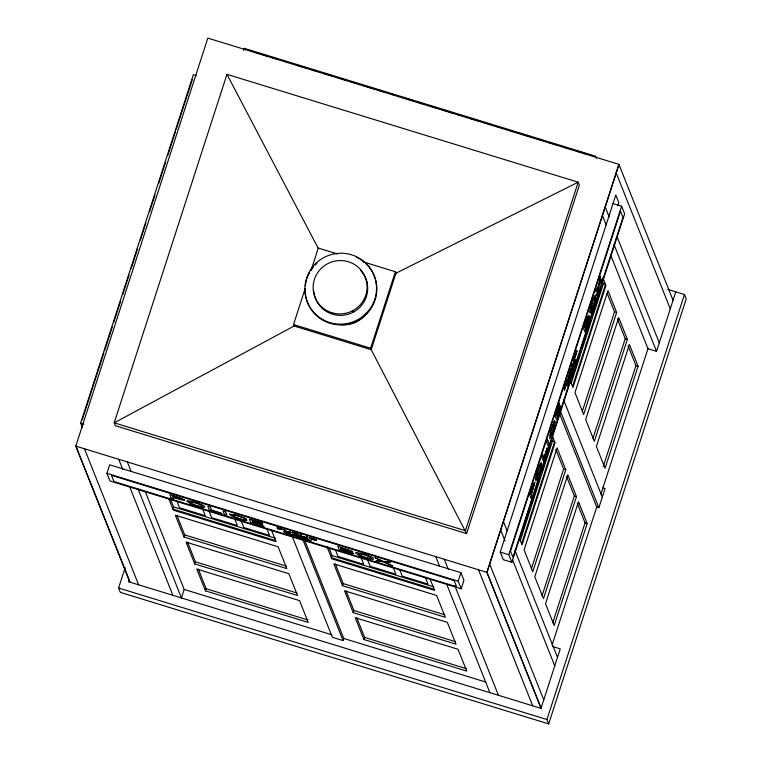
<?xml version="1.0" encoding="UTF-8"?>
<svg xmlns="http://www.w3.org/2000/svg" width="762" height="762" viewBox="0 0 762 762"><rect width="100%" height="100%" fill="white"/><g stroke="black" fill="none" stroke-linecap="round" stroke-linejoin="round"><path stroke-width="1.14" d="M567.566 382.362L566.985 386.058L569.281 379.009L567.385 384.962A5.515 0.6 -72.9 0 1 567.214 384.753L569.081 378.647L567.9 381.648M565.337 386.505L565.795 384.515L565.137 386.001M82.353 427.549L80.62 423.186L193.386 74.676L196.596 75.667M82.277 419.662L103.842 353.016M104.575 350.758L112.252 327.041M113.709 322.517L120.663 301.057M122.853 294.275L129.064 275.072M131.255 268.3L137.474 249.098M140.399 240.059L145.875 223.114M149.533 211.817L155.019 194.872M158.667 183.575L165.621 162.115M167.811 155.334L175.489 131.616M176.213 129.359L192.3 79.658M75.79 446.113L207.816 38.1L619.03 164.382L487.004 572.395L541.258 708.441L129.921 582.13L75.79 446.113L487.137 572.433M226.962 74.333L114.195 422.834L115.348 425.739L466.592 533.6L579.358 185.099L578.196 182.194L226.962 74.333L318.316 248.469M243.583 50.425L244.278 48.301L595.513 156.162L596.389 158.344M106.918 473.316L109.671 464.82L460.915 572.681L463.953 580.311L461.2 588.816L109.957 480.955L106.918 473.316L458.162 581.177L461.2 588.816M667.817 289.408L684.466 294.523L686.21 298.885L548.688 723.9L120.339 592.36L118.605 587.997L125.187 567.652M128.578 581.997L129.273 579.872M170.097 498.186L173.565 506.911L172.879 509.045L275.682 540.61M184.023 537.039L175.336 515.226L278.14 546.792L286.826 568.614L184.023 537.039L184.709 534.914L176.898 515.283M145.18 491.404L184.204 589.455L181.451 597.951L138.046 488.89M194.729 563.956L186.052 542.134L288.855 573.7L297.532 595.522L194.729 563.956L195.424 561.832L187.604 542.192M205.445 590.864L196.758 569.043L299.561 600.618L308.248 622.44L205.445 590.864L206.131 588.74L198.32 569.1M466.592 533.6L371.208 349.691L294.113 326.012L293.532 324.555L305.181 288.56M311.001 270.558L318.287 248.06L337.556 253.984M395.383 271.739L395.964 273.196L371.208 349.691L370.637 348.234L395.383 271.739L363.636 261.985M329.013 547.945L332.061 555.584L331.365 557.708L434.169 589.283M342.509 585.711L333.832 563.89L436.636 595.465L445.313 617.287L342.509 585.711L343.195 583.587L335.385 563.947M292.465 537.039L332.365 637.289L343.071 640.575L343.757 638.451L304.743 540.41M353.225 612.629L344.538 590.807L447.342 622.373L456.028 644.195L353.225 612.629L353.911 610.495L346.091 590.864M363.931 639.537L355.244 617.715L458.048 649.281L466.735 671.103L363.931 639.537L364.617 637.413L356.807 617.772M458.162 581.177L460.915 572.681M613.039 203.549L621.601 206.178L624.64 213.817L511.873 562.327L503.301 559.689L500.263 552.059L615.782 195.043L618.82 202.682L617.792 205.873M511.873 562.327L508.835 554.688L621.601 206.178M521.113 535.591L529.361 510.083M539.677 478.212L531.428 503.711L530.552 501.529M541.734 471.84L549.993 446.332L549.126 444.151M571.995 378.333L580.244 352.835L579.377 350.653M582.311 346.453L590.56 320.954M520.208 540.81L552.488 441.055L551.183 437.779M571.09 383.553L603.371 283.797L602.504 281.616M521.627 543.716L554.631 441.712L552.488 441.055M572.51 386.458L605.514 284.455L603.371 283.797M531.352 568.814L563.632 469.049L555.812 449.418M582.235 411.556L614.515 311.801L607.133 293.256M565.775 469.716L532.771 571.719L524.085 549.897L557.089 447.894L565.775 469.716L563.632 469.049M616.658 312.458L583.654 414.461L574.967 392.64L607.971 290.636L616.658 312.458L614.515 311.801M542.058 595.732L574.338 495.967L566.528 476.326M592.941 438.474L625.221 338.709L617.411 319.068M576.482 496.624L543.477 598.627L534.791 576.805L567.795 474.802L576.482 496.624L574.338 495.967M627.364 339.366L594.36 441.369L585.673 419.548L618.687 317.544L627.364 339.366L625.221 338.709M552.774 622.64L585.054 522.875L577.234 503.234M603.294 466.506L635.937 365.627L628.117 345.986M587.188 523.532L554.184 625.535L545.506 603.714L578.51 501.71L587.188 523.532L585.054 522.875M638.08 366.284L605.066 468.287L596.389 446.465L629.393 344.462L638.08 366.284L635.937 365.627M552.05 645.109L596.922 506.435M600.894 494.157L648.148 348.11M559.899 414.509L596.732 507.044L598.865 507.702L605.057 488.575L602.913 487.918M610.695 255.089L647.957 348.72L656.52 351.358L675.78 291.856M548.688 723.9L546.945 719.538L684.466 294.523M569.938 370.808L570.119 370.256M570.309 370.027L570.69 369.16L569.414 372.789M294.113 326.012L114.195 422.834L465.43 530.695L578.196 182.194L395.964 273.196M297.399 534.314L298.466 534.381L295.265 533.105M311.753 538.153L309.105 537.829L312.22 539.515L316.354 540.325L310.41 538.534A5.515 0.743 17.9 0 1 310.163 538.172L316.097 539.858L312.668 538.553M286.274 532L283.626 531.676L286.741 533.371L290.874 534.181L284.931 532.39A5.515 0.743 17.9 0 1 284.683 532.028L290.627 533.714L287.188 532.4M295.789 533.781L297.409 534.086L292.351 532.209L292.894 533.571L299.056 535.124L293.475 532.686M256.794 52.778L267.005 55.912M271.539 57.312L277.216 59.055M284.026 61.141L287.426 62.189M296.504 64.98L306.715 68.113M311.258 69.504L316.925 71.247M323.736 73.333L333.947 76.476M338.49 77.867L346.434 80.305M350.968 81.696L356.645 83.439M363.455 85.534L373.666 88.668M378.2 90.059L383.877 91.802M390.687 93.897L394.087 94.945M403.165 97.727L413.375 100.87M417.919 102.26L423.586 104.003M430.397 106.089L438.341 108.528M442.874 109.928L453.095 113.062M457.629 114.452L461.029 115.5M470.106 118.291L480.327 121.425M482.594 122.12L490.538 124.558M497.348 126.654L500.748 127.692M509.826 130.483L520.036 133.617M522.303 134.312L530.247 136.76M537.058 138.846L542.734 140.589M549.535 142.675L557.479 145.113M564.29 147.209L567.69 148.257M576.767 151.038L586.988 154.181M293.532 324.555L370.637 348.234M80.62 423.186L83.83 424.177M500.263 552.059L508.835 554.688M173.565 506.911L275.244 538.134M332.061 555.584L433.73 586.807M552.755 646.557L560.251 648.862L541.001 708.365L486.88 572.348L618.896 164.335L673.113 300.428M184.709 534.914L286.388 566.137M343.195 583.587L444.875 614.81M195.424 561.832L297.094 593.055M353.911 610.495L455.581 641.718M206.131 588.74L307.8 619.963M364.617 637.413L466.287 668.636M184.204 589.455L331.918 634.813M343.757 638.451L485.794 682.066M118.605 587.997L546.945 719.538M280.159 528.599L282.016 529.39L278.073 527.952M297.38 534.438L297.99 534.781L293.713 533.276M616.144 172.841L670.274 308.848M605.142 206.835L609.105 216.789M617.029 236.696L659.273 342.852M602.399 215.341L606.238 225M614.001 244.497L656.52 351.358M602.904 277.911L605.942 285.54L572.938 387.544L570.338 381M600.008 286.903L600.875 289.084L592.626 314.582L591.75 312.401M564.461 388.077L564.661 388.582M563.728 400.136L602.304 497.072M560.289 410.756L598.865 507.702M552.021 435.159L555.06 442.798L522.056 544.801L519.455 538.258M503.377 521.351L507.225 531.009M514.979 550.507L557.508 657.368M500.624 529.847L505.025 540.906M512.512 559.708L554.755 665.864M489.623 563.851L543.754 699.868M478.565 569.795L532.695 705.812M352.454 310.848L353.035 312.306M444.294 559.279L448.256 569.233M454.857 585.816L498.424 695.287M435.731 556.651L439.579 566.309M446.456 583.597L489.861 692.658M429.825 578.368L434.607 590.369L331.803 558.803L327.022 546.802M425.396 577.548L427.996 584.092L402.298 576.196L399.698 569.652M393.268 567.68L395.878 574.224L370.17 566.328L367.57 559.784M361.14 557.813L363.75 564.356L338.042 556.47L335.442 549.916M303.181 540.325L343.071 640.575M271.339 529.704L276.12 541.696L173.317 510.13L168.974 499.224M266.91 528.876L269.51 535.419L243.811 527.533L241.202 520.979M234.782 519.008L237.382 525.551L211.684 517.665L209.083 511.121M202.654 509.14L205.264 515.693L179.556 507.797L176.955 501.253M127.321 461.934L131.169 471.602M118.758 459.305L122.72 469.259M129.759 486.956L172.879 595.322M84.487 448.78L138.617 584.797M75.924 446.151L130.045 582.168M367.151 312.372A27.051 26.641 -21.7 0 1 339.633 324.46M365.922 263.69A35.928 35.376 -21.7 0 1 355.244 321.802A35.928 35.376 -21.7 0 1 305.143 290.37M305.372 285.76A35.928 35.376 -21.7 0 1 306.514 280.045M306.848 278.94A35.928 35.376 -21.7 0 1 309.648 272.52M310.848 270.529A35.928 35.376 -21.7 0 1 313.639 266.776M315.22 265.033A35.928 35.376 -21.7 0 1 316.906 263.404M356.302 257.213A35.928 35.376 -21.7 0 1 359.416 258.823M360.407 259.413A35.928 35.376 -21.7 0 1 364.169 262.138M366.77 281.264A27.051 26.641 -21.7 0 1 367.37 283.502M360.693 270.558A27.051 26.641 -21.7 0 1 351.434 313.068A27.051 26.641 -21.7 0 1 313.792 291.16M554.26 424.139L554.012 426.406A5.391 0.591 -72.9 0 1 553.231 429.397L550.335 435.921L550.869 430.978L554.603 420.729L550.421 431.578L549.573 438.531L552.926 431.178L555.088 421.596L554.26 424.139M576.596 352.12L575.043 357.026A5.515 0.6 -72.9 0 1 574.881 356.816L576.739 350.701L574.643 358.121L576.939 351.063L576.596 352.12M535.619 479.412L535.867 480.812L536.915 479.517A8.801 0.962 -72.9 0 0 538.629 475.278L540.01 471.011A8.801 0.962 -72.9 0 0 541.344 465.801C542.668 454.562 535.076 477.069 535.619 479.412M589.845 311.829L590.093 313.23L591.141 311.934A8.801 0.962 -72.9 0 0 592.855 307.696L594.236 303.419A8.801 0.962 -72.9 0 0 595.579 298.218C596.894 286.979 589.302 309.477 589.845 311.829M290.989 532.552L285.56 531.238L284.178 529.695L285.255 530.028C285.331 531.705 290.655 533.533 289.57 531.352L290.989 532.552M568.833 376.438L566.795 382.743L566.728 380.743C567.519 383.191 569.062 377.495 568.119 376.457L568.462 375.39L568.833 376.438M534.819 482.308L531.362 494.671L531.895 496.014L531.076 498.558L529.771 495.281C531.581 492.728 532.286 483.432 534.819 482.308M566.166 383.581L564.604 390.354L564.061 388.991L566.166 383.581M229.591 514.179L231.21 515.826L237.049 518.246L243.754 520.16L246.983 520.179L243.088 519.57A5.391 0.724 17.9 0 1 240.43 518.979C221.437 512.121 240.392 515.388 246.374 519.065L235.944 514.95L229.591 514.179M184.604 500.072L182.594 500.186L173.193 497.424L173.726 498.758L171.155 497.977L169.859 494.7L180.889 498.148L184.604 500.072M283.083 529.714L277.482 528.838L276.939 527.475L283.083 529.714M186.938 501.091L189.719 503.282A8.801 1.181 17.9 0 0 194.662 505.225L198.977 506.549A8.801 1.181 17.9 0 0 203.54 507.53C210.083 506.625 189.138 499.653 186.938 501.091M355.835 552.955L358.616 555.146A8.801 1.181 17.9 0 0 363.569 557.089L367.875 558.413A8.801 1.181 17.9 0 0 372.437 559.394C378.981 558.489 358.035 551.517 355.835 552.955M536.505 476.517L536.829 478.203L540.115 469.697L540.477 464.744L538.658 468.535L536.505 476.517M590.731 308.924L591.055 310.61L594.341 302.114L594.703 297.151L592.884 300.942L590.731 308.924M570.309 374.285L570.128 376.266L571.005 373.57L570.309 374.285M570.081 376.752L569.605 379.143L570.443 373.504L571.995 371.751L570.081 376.752M571.071 368.275L569.547 375.056L569.004 373.694L571.071 368.275M588.645 315.668L587.978 318.811L589.293 315.925L589.493 316.687A5.429 0.6 -72.9 0 1 589.036 319.04L584.978 331.956L583.673 328.689C585.349 326.041 586.445 316.735 588.645 315.668M571.09 369.656L569.833 373.847L571.09 369.656M588.664 318.983L585.654 329.051L585.206 327.917L588.559 318.44L588.664 318.983M599.78 278.921L598.675 285.178L595.636 291.722L598.303 287.017L596.827 295.342L598.922 285.845L602.132 278.949L599.284 283.988L600.694 276.082L599.78 278.921M533.962 485.051L531.219 494.3L530.743 493.1L533.762 484.537L533.962 485.051M587.826 318.335L585.064 327.546L584.644 326.507L587.731 317.792L587.826 318.335M620.516 211.15L510.492 551.164L512.959 557.346L622.973 217.332L620.516 211.15M542.801 455.019L541.972 457.562L543.277 460.839L547.23 447.799L543.954 457.924L542.801 455.019M547.649 440.017L546.83 442.57L548.126 445.837L548.954 443.293L547.649 440.017M559.565 403.193L555.298 416.395L556.593 419.672L560.899 406.384L557.279 416.757L556.822 415.623L559.899 405.317L556.679 415.261L556.26 414.214L559.565 403.193M571.824 364.988L572.024 367.417L573.672 361.979L572.31 366.198L571.824 364.988M573.843 358.74L574.043 361.169L573.843 358.74M572.052 368.551L572.252 370.97L573.9 365.541L572.529 369.76L572.052 368.551M574.062 362.341L574.262 364.769L575.91 359.331L574.538 363.55L574.062 362.341M352.435 551.469L349.863 551.326L353.616 553.488A5.429 0.733 17.9 0 1 351.834 553.307L339.061 549.535L337.757 546.259L352.435 551.469M189.671 501.796L190.633 503.149L195.043 505.025L200.768 506.587L202.825 506.263L197.263 503.396L189.671 501.796M358.569 553.66L359.531 555.012L363.941 556.898L369.665 558.46L371.723 558.127L366.16 555.26L358.569 553.66M182.042 499.291L173.041 497.053L172.564 495.852L182.042 499.291M351.282 552.45L341.481 549.954L341.024 548.821L351.282 552.45M349.901 550.764L340.881 548.449L340.462 547.411L349.901 550.764M294.675 534.743L293.57 534.962L296.294 535.8L294.703 534.753M293.294 535.01L291.465 534.81L294.046 534.4L298.914 537.096L293.294 535.01M387.915 561.661L383.4 561.404L375.009 557.698L381.991 561.242L375.961 560.861L383.629 562.032L392.487 565.937L385.039 562.175L390.773 562.537L387.915 561.661M454.171 580.587L111.49 475.355L113.948 481.546L456.628 586.769L454.171 580.587M210.426 507.159L207.864 506.368L209.169 509.645L221.942 513.569L211.588 510.064L210.426 507.159M225.552 511.797L222.98 511.016L224.285 514.283L226.847 515.074L225.552 511.797M262.671 523.199L249.365 519.112L250.66 522.389L264.052 526.494L253.079 522.808L252.632 521.675L262.642 524.751L252.489 521.313L252.07 520.265L262.671 523.199M301.123 534.905L300.057 534.572L300.599 535.934L305.914 537.572L301.609 536.115L301.123 534.905M307.419 536.839L306.353 536.505L306.895 537.867L307.962 538.201L307.419 536.839M300.228 536.305L299.152 535.972L299.695 537.334L305.019 538.972L300.704 537.515L300.228 536.305M306.476 538.22L305.41 537.896L305.953 539.258L311.277 540.887L306.962 539.429L306.476 538.22M329.736 322.564A35.928 35.376 -21.7 0 0 375.733 280.835A35.928 35.376 -21.7 0 0 316.611 262.68A35.928 35.376 -21.7 0 0 329.736 322.564M331.87 312.734A27.051 26.641 -21.7 0 0 366.503 281.321A27.051 26.641 -21.7 0 0 321.983 267.653A27.051 26.641 -21.7 0 0 331.87 312.734"/></g></svg>
